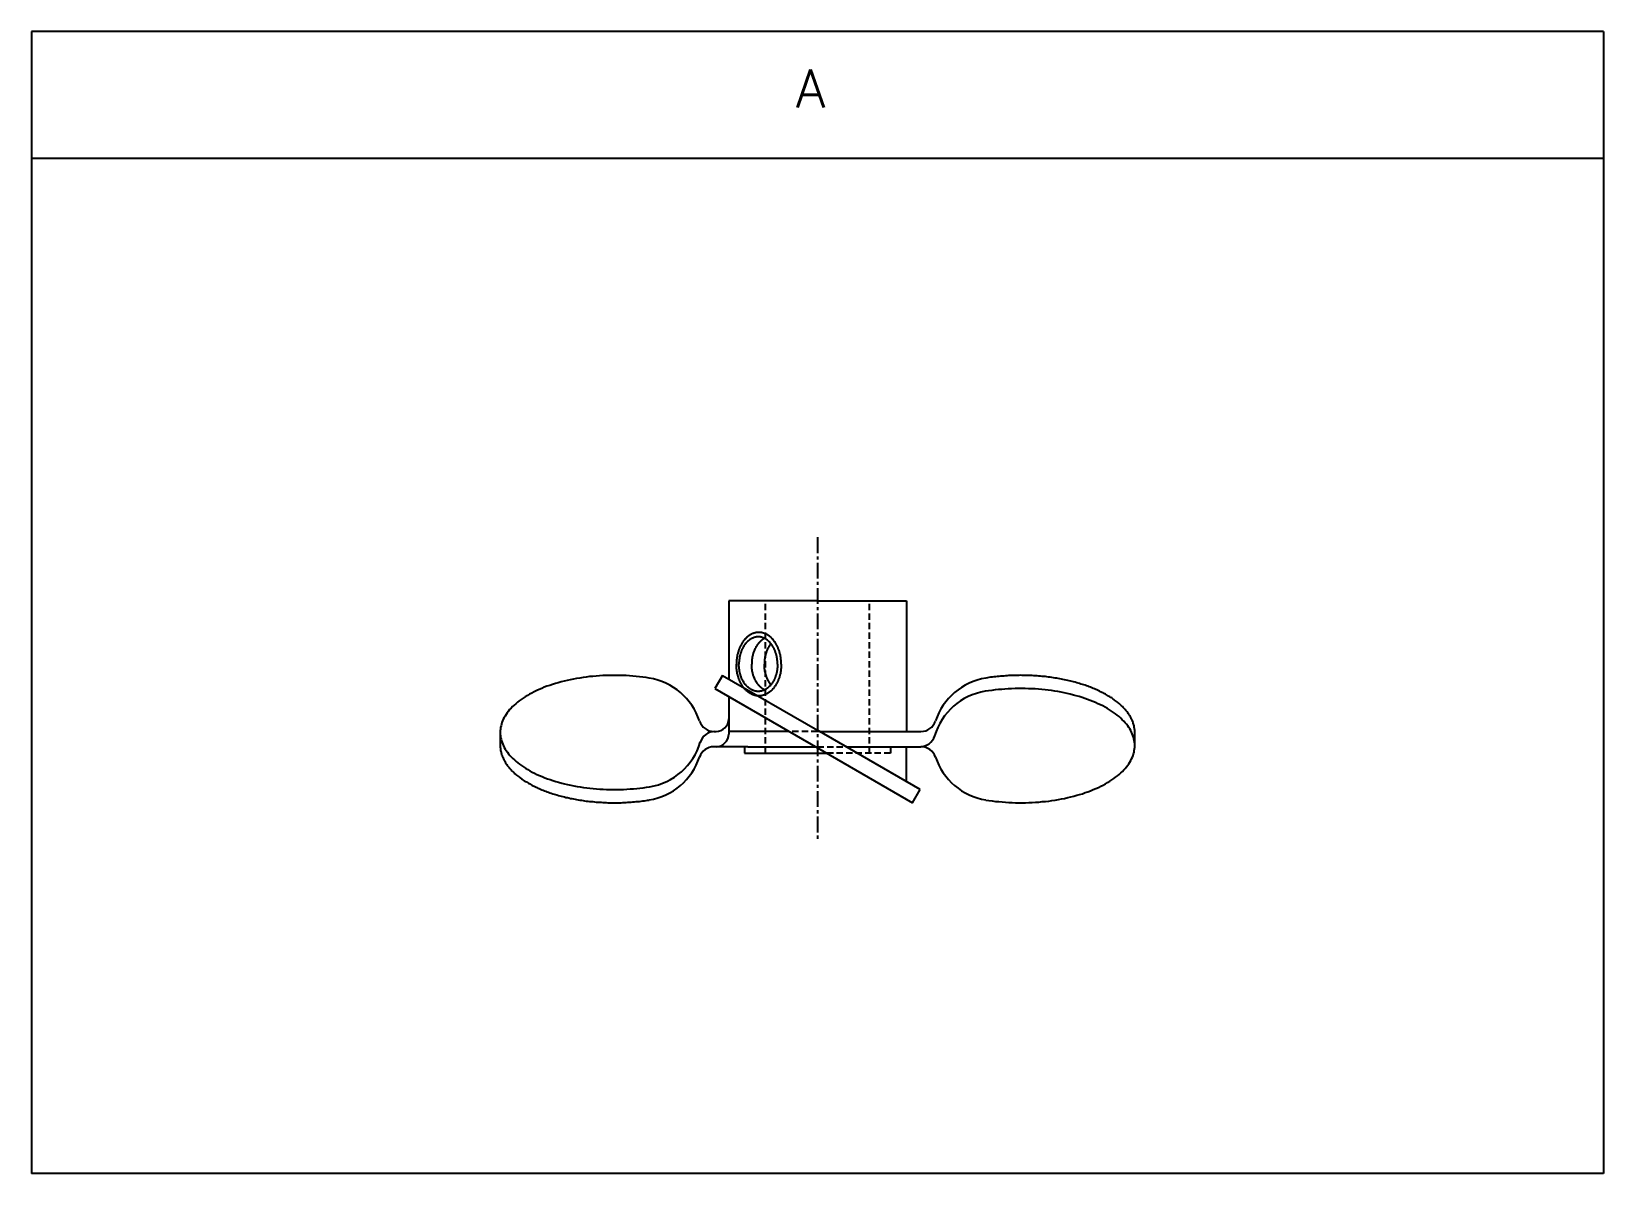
# Model space of a CAD drawing. Extents: x 249 to 1051, y 18 to 996.
# Drawn here: x 926.9 to 1050.8, y 126.1 to 216.1 of the extents above; entities that cross this region are included whole.
import ezdxf

# ---------------------------------------------------------------- set-up
doc = ezdxf.new("R2010")
doc.units = 0
doc.linetypes.add('CENTER', pattern=[2, 1.25, -0.25, 0.25, -0.25])
doc.linetypes.add('DASHED', pattern=[0.75, 0.5, -0.25])
doc.layers.get('0').update_dxf_attribs({"linetype": 'CONTINUOUS'})
doc.layers.add('CENTER', color=1, linetype='CENTER')
doc.styles.get("Standard").update_dxf_attribs({"font": 'txt.shx', "bigfont": 'bigfont.shx'})

# ---------------------------------------------------------------- blocks, each defined once
blk = doc.blocks.new('*U2')
at = {"color": 7, "linetype": 'CONTINUOUS'}
blk.add_text('A', height=3, dxfattribs=at).set_placement((493.82, 299.6))

msp = doc.modelspace()

# ---------------------------------------------------------------- linework, layer by layer
at = {"color": 7, "linetype": 'CONTINUOUS'}
for p, q in [((1050.79, 216.11), (926.91, 216.11)), ((926.91, 216.11), (926.91, 126.11)), ((926.91, 216.11), (926.91, 126.11)), ((1050.79, 216.11), (1050.79, 126.11)), ((1050.79, 216.11), (1050.79, 126.11)), ((1050.79, 206.11), (926.91, 206.11)), ((981.85, 171.25), (981.85, 165.09)), ((988.85, 171.25), (981.85, 171.25)), ((988.85, 171.25), (981.85, 171.25)), ((988.85, 171.25), (995.85, 171.25)), ((995.85, 171.25), (995.85, 160.95)), ((981.35, 165.37), (980.75, 164.34)), ((981.35, 165.37), (988.85, 161.05)), ((980.75, 164.34), (988.85, 159.66)), ((981.85, 163.7), (981.85, 160.75)), ((996.94, 156.37), (988.85, 161.05)), ((963.85, 160.87), (963.85, 159.84)), ((980.69, 160.95), (980.85, 160.95)), ((986.61, 160.95), (981.85, 160.95)), ((989.01, 160.95), (988.85, 160.95)), ((989.01, 160.95), (997, 160.95)), ((1013.85, 159.84), (1013.85, 160.87)), ((981.85, 159.75), (980.69, 159.75)), ((983.35, 159.75), (981.85, 159.75)), ((983.1, 159.75), (983.1, 159.25)), ((983.1, 159.25), (988.85, 159.25)), ((983.35, 159.75), (988.69, 159.75)), ((988.69, 159.75), (988.85, 159.75)), ((988.85, 159.66), (996.34, 155.34)), ((988.85, 159.25), (989.58, 159.25)), ((991.09, 159.75), (994.35, 159.75)), ((994.35, 159.75), (995.85, 159.75)), ((995.85, 156.98), (995.85, 159.75)), ((995.85, 159.75), (997, 159.75)), ((996.34, 155.34), (996.94, 156.37)), ((1050.79, 126.11), (926.91, 126.11)), ((1050.79, 126.11), (926.91, 126.11))]:
    msp.add_line(p, q, dxfattribs=at)
at = {"color": 3, "linetype": 'DASHED'}
for p, q in [((984.75, 159.25), (984.75, 171.25)), ((992.95, 159.25), (992.95, 171.25)), ((988.85, 160.95), (986.61, 160.95)), ((988.85, 159.75), (991.09, 159.75)), ((994.6, 159.25), (989.58, 159.25)), ((994.6, 159.75), (994.6, 159.25))]:
    msp.add_line(p, q, dxfattribs=at)
at = {"color": 7, "linetype": 'CONTINUOUS'}
for points in [[(985.99, 166.25, 0), (985.99, 166.32, 0), (985.99, 166.38, 0), (985.99, 166.44, 0), (985.98, 166.5, 0), (985.98, 166.56, 0), (985.97, 166.62, 0), (985.97, 166.68, 0), (985.96, 166.74, 0), (985.95, 166.8, 0), (985.94, 166.86, 0), (985.93, 166.92, 0), (985.92, 166.98, 0), (985.9, 167.04, 0), (985.89, 167.1, 0), (985.87, 167.16, 0), (985.86, 167.21, 0), (985.84, 167.27, 0), (985.82, 167.32, 0), (985.8, 167.38, 0), (985.78, 167.43, 0), (985.76, 167.49, 0), (985.74, 167.54, 0), (985.72, 167.59, 0), (985.69, 167.64, 0), (985.67, 167.69, 0), (985.64, 167.74, 0), (985.62, 167.79, 0), (985.59, 167.84, 0), (985.56, 167.89, 0), (985.53, 167.93, 0), (985.5, 167.98, 0), (985.47, 168.02, 0), (985.44, 168.07, 0), (985.41, 168.11, 0), (985.38, 168.15, 0), (985.35, 168.19, 0), (985.31, 168.23, 0), (985.28, 168.26, 0), (985.24, 168.3, 0), (985.21, 168.33, 0), (985.17, 168.37, 0), (985.13, 168.4, 0), (985.1, 168.43, 0), (985.06, 168.46, 0), (985.02, 168.49, 0), (984.98, 168.51, 0), (984.94, 168.54, 0), (984.9, 168.56, 0), (984.86, 168.59, 0), (984.82, 168.61, 0), (984.78, 168.63, 0), (984.74, 168.65, 0), (984.7, 168.66, 0), (984.65, 168.68, 0), (984.61, 168.69, 0), (984.57, 168.71, 0), (984.53, 168.72, 0), (984.48, 168.73, 0), (984.44, 168.74, 0), (984.4, 168.74, 0), (984.35, 168.75, 0), (984.31, 168.75, 0), (984.27, 168.75, 0), (984.22, 168.75, 0), (984.18, 168.75, 0), (984.14, 168.75, 0), (984.09, 168.75, 0), (984.05, 168.74, 0), (984.01, 168.74, 0), (983.97, 168.73, 0), (983.92, 168.72, 0), (983.88, 168.71, 0), (983.84, 168.69, 0), (983.79, 168.68, 0), (983.75, 168.66, 0), (983.71, 168.65, 0), (983.67, 168.63, 0), (983.63, 168.61, 0), (983.59, 168.59, 0), (983.55, 168.56, 0), (983.51, 168.54, 0), (983.47, 168.51, 0), (983.43, 168.49, 0), (983.39, 168.46, 0), (983.35, 168.43, 0), (983.32, 168.4, 0), (983.28, 168.37, 0), (983.24, 168.33, 0), (983.21, 168.3, 0), (983.17, 168.26, 0), (983.14, 168.23, 0), (983.1, 168.19, 0), (983.07, 168.15, 0), (983.04, 168.11, 0), (983, 168.07, 0), (982.97, 168.02, 0), (982.94, 167.98, 0), (982.91, 167.93, 0), (982.88, 167.89, 0), (982.86, 167.84, 0), (982.83, 167.79, 0), (982.8, 167.74, 0), (982.78, 167.69, 0), (982.75, 167.64, 0), (982.73, 167.59, 0), (982.71, 167.54, 0), (982.69, 167.49, 0), (982.66, 167.43, 0), (982.64, 167.38, 0), (982.63, 167.32, 0), (982.61, 167.27, 0), (982.59, 167.21, 0), (982.58, 167.16, 0), (982.56, 167.1, 0), (982.54, 167.04, 0), (982.53, 166.98, 0), (982.52, 166.92, 0), (982.51, 166.86, 0), (982.5, 166.8, 0), (982.49, 166.74, 0), (982.48, 166.68, 0), (982.47, 166.62, 0), (982.47, 166.56, 0), (982.47, 166.5, 0), (982.46, 166.44, 0), (982.46, 166.38, 0), (982.46, 166.32, 0), (982.46, 166.25, 0)], [(985.7, 166.25, 0), (985.7, 166.31, 0), (985.7, 166.36, 0), (985.7, 166.41, 0), (985.69, 166.47, 0), (985.69, 166.52, 0), (985.68, 166.57, 0), (985.68, 166.62, 0), (985.67, 166.67, 0), (985.66, 166.73, 0), (985.65, 166.78, 0), (985.64, 166.83, 0), (985.63, 166.88, 0), (985.62, 166.93, 0), (985.61, 166.98, 0), (985.6, 167.03, 0), (985.58, 167.08, 0), (985.57, 167.13, 0), (985.55, 167.17, 0), (985.54, 167.22, 0), (985.52, 167.27, 0), (985.5, 167.31, 0), (985.48, 167.36, 0), (985.46, 167.41, 0), (985.44, 167.45, 0), (985.42, 167.49, 0), (985.4, 167.54, 0), (985.38, 167.58, 0), (985.35, 167.62, 0), (985.33, 167.66, 0), (985.3, 167.7, 0), (985.28, 167.74, 0), (985.25, 167.78, 0), (985.23, 167.81, 0), (985.2, 167.85, 0), (985.17, 167.88, 0), (985.14, 167.92, 0), (985.11, 167.95, 0), (985.09, 167.98, 0), (985.05, 168.01, 0), (985.02, 168.04, 0), (984.99, 168.07, 0), (984.96, 168.1, 0), (984.93, 168.13, 0), (984.9, 168.15, 0), (984.86, 168.18, 0), (984.83, 168.2, 0), (984.79, 168.22, 0), (984.76, 168.24, 0), (984.73, 168.26, 0), (984.69, 168.28, 0), (984.66, 168.3, 0), (984.62, 168.31, 0), (984.58, 168.33, 0), (984.55, 168.34, 0), (984.51, 168.35, 0), (984.48, 168.36, 0), (984.44, 168.37, 0), (984.4, 168.38, 0), (984.37, 168.39, 0), (984.33, 168.4, 0), (984.29, 168.4, 0), (984.25, 168.4, 0), (984.22, 168.4, 0), (984.18, 168.41, 0), (984.14, 168.4, 0), (984.1, 168.4, 0), (984.07, 168.4, 0), (984.03, 168.4, 0), (983.99, 168.39, 0), (983.96, 168.38, 0), (983.92, 168.37, 0), (983.88, 168.36, 0), (983.85, 168.35, 0), (983.81, 168.34, 0), (983.77, 168.33, 0), (983.74, 168.31, 0), (983.7, 168.3, 0), (983.67, 168.28, 0), (983.63, 168.26, 0), (983.6, 168.24, 0), (983.56, 168.22, 0), (983.53, 168.2, 0), (983.5, 168.18, 0), (983.46, 168.15, 0), (983.43, 168.13, 0), (983.4, 168.1, 0), (983.37, 168.07, 0), (983.33, 168.04, 0), (983.3, 168.01, 0), (983.27, 167.98, 0), (983.24, 167.95, 0), (983.21, 167.92, 0), (983.19, 167.88, 0), (983.16, 167.85, 0), (983.13, 167.81, 0), (983.1, 167.78, 0), (983.08, 167.74, 0), (983.05, 167.7, 0), (983.03, 167.66, 0), (983, 167.62, 0), (982.98, 167.58, 0), (982.96, 167.54, 0), (982.94, 167.49, 0), (982.91, 167.45, 0), (982.89, 167.41, 0), (982.87, 167.36, 0), (982.86, 167.31, 0), (982.84, 167.27, 0), (982.82, 167.22, 0), (982.8, 167.17, 0), (982.79, 167.13, 0), (982.77, 167.08, 0), (982.76, 167.03, 0), (982.75, 166.98, 0), (982.74, 166.93, 0), (982.72, 166.88, 0), (982.71, 166.83, 0), (982.7, 166.78, 0), (982.7, 166.73, 0), (982.69, 166.67, 0), (982.68, 166.62, 0), (982.67, 166.57, 0), (982.67, 166.52, 0), (982.67, 166.47, 0), (982.66, 166.41, 0), (982.66, 166.36, 0), (982.66, 166.31, 0), (982.66, 166.25, 0)], [(984.68, 168.28, 0), (984.66, 168.28, 0), (984.65, 168.27, 0), (984.64, 168.26, 0), (984.62, 168.26, 0), (984.61, 168.25, 0), (984.6, 168.24, 0), (984.58, 168.23, 0), (984.57, 168.22, 0), (984.56, 168.22, 0), (984.54, 168.21, 0), (984.53, 168.2, 0), (984.52, 168.19, 0), (984.5, 168.18, 0), (984.49, 168.17, 0), (984.48, 168.16, 0), (984.46, 168.15, 0), (984.45, 168.14, 0), (984.44, 168.13, 0), (984.42, 168.12, 0), (984.41, 168.11, 0), (984.4, 168.1, 0), (984.39, 168.09, 0), (984.38, 168.08, 0), (984.36, 168.07, 0), (984.35, 168.06, 0), (984.34, 168.05, 0), (984.33, 168.03, 0), (984.31, 168.02, 0), (984.3, 168.01, 0), (984.29, 168, 0), (984.28, 167.99, 0), (984.27, 167.97, 0), (984.25, 167.96, 0), (984.24, 167.95, 0), (984.23, 167.94, 0), (984.22, 167.92, 0), (984.21, 167.91, 0), (984.2, 167.9, 0), (984.19, 167.88, 0), (984.17, 167.87, 0), (984.16, 167.86, 0), (984.15, 167.84, 0), (984.14, 167.83, 0), (984.13, 167.81, 0), (984.12, 167.8, 0), (984.11, 167.78, 0), (984.1, 167.77, 0), (984.09, 167.75, 0), (984.08, 167.74, 0), (984.07, 167.72, 0), (984.06, 167.71, 0), (984.05, 167.69, 0), (984.04, 167.68, 0), (984.03, 167.66, 0), (984.02, 167.65, 0), (984.01, 167.63, 0), (984, 167.62, 0), (983.99, 167.6, 0), (983.98, 167.58, 0), (983.98, 167.57, 0), (983.97, 167.55, 0), (983.96, 167.53, 0), (983.95, 167.52, 0), (983.94, 167.5, 0), (983.93, 167.48, 0), (983.92, 167.47, 0), (983.91, 167.45, 0), (983.91, 167.43, 0), (983.9, 167.41, 0), (983.89, 167.4, 0), (983.88, 167.38, 0), (983.88, 167.36, 0), (983.87, 167.34, 0), (983.86, 167.33, 0), (983.85, 167.31, 0), (983.85, 167.29, 0), (983.84, 167.27, 0), (983.83, 167.25, 0), (983.83, 167.24, 0), (983.82, 167.22, 0), (983.81, 167.2, 0), (983.81, 167.18, 0), (983.8, 167.16, 0), (983.79, 167.14, 0), (983.79, 167.12, 0), (983.78, 167.1, 0), (983.78, 167.08, 0), (983.77, 167.06, 0), (983.76, 167.04, 0), (983.76, 167.03, 0), (983.75, 167.01, 0), (983.75, 166.99, 0), (983.75, 166.97, 0), (983.74, 166.95, 0), (983.74, 166.93, 0), (983.73, 166.91, 0), (983.73, 166.89, 0), (983.72, 166.87, 0), (983.72, 166.85, 0), (983.71, 166.83, 0), (983.71, 166.81, 0), (983.71, 166.79, 0), (983.7, 166.77, 0), (983.7, 166.75, 0), (983.7, 166.73, 0), (983.69, 166.71, 0), (983.69, 166.69, 0), (983.69, 166.67, 0), (983.68, 166.65, 0), (983.68, 166.63, 0), (983.68, 166.61, 0), (983.68, 166.59, 0), (983.67, 166.56, 0), (983.67, 166.54, 0), (983.67, 166.52, 0), (983.67, 166.5, 0), (983.67, 166.48, 0), (983.67, 166.46, 0), (983.66, 166.44, 0), (983.66, 166.42, 0), (983.66, 166.4, 0), (983.66, 166.38, 0), (983.66, 166.36, 0), (983.66, 166.34, 0), (983.66, 166.32, 0), (983.66, 166.3, 0), (983.66, 166.28, 0), (983.66, 166.25, 0)], [(985.18, 167.87, 0), (985.17, 167.87, 0), (985.16, 167.85, 0), (985.16, 167.85, 0), (985.15, 167.84, 0), (985.14, 167.83, 0), (985.13, 167.82, 0), (985.13, 167.81, 0), (985.12, 167.8, 0), (985.11, 167.79, 0), (985.11, 167.78, 0), (985.1, 167.77, 0), (985.09, 167.76, 0), (985.08, 167.75, 0), (985.08, 167.74, 0), (985.07, 167.72, 0), (985.06, 167.72, 0), (985.06, 167.7, 0), (985.05, 167.69, 0), (985.04, 167.68, 0), (985.04, 167.67, 0), (985.03, 167.66, 0), (985.02, 167.65, 0), (985.02, 167.64, 0), (985.01, 167.63, 0), (985, 167.62, 0), (985, 167.61, 0), (984.99, 167.59, 0), (984.98, 167.58, 0), (984.98, 167.57, 0), (984.97, 167.56, 0), (984.97, 167.55, 0), (984.96, 167.54, 0), (984.95, 167.53, 0), (984.95, 167.51, 0), (984.94, 167.5, 0), (984.94, 167.49, 0), (984.93, 167.48, 0), (984.92, 167.47, 0), (984.92, 167.46, 0), (984.91, 167.44, 0), (984.91, 167.43, 0), (984.9, 167.42, 0), (984.9, 167.41, 0), (984.89, 167.4, 0), (984.88, 167.38, 0), (984.88, 167.37, 0), (984.88, 167.36, 0), (984.87, 167.35, 0), (984.86, 167.34, 0), (984.86, 167.32, 0), (984.85, 167.31, 0), (984.85, 167.3, 0), (984.84, 167.28, 0), (984.84, 167.27, 0), (984.83, 167.26, 0), (984.83, 167.25, 0), (984.83, 167.24, 0), (984.82, 167.22, 0), (984.82, 167.21, 0), (984.81, 167.2, 0), (984.81, 167.18, 0), (984.8, 167.17, 0), (984.8, 167.16, 0), (984.79, 167.14, 0), (984.79, 167.13, 0), (984.79, 167.12, 0), (984.78, 167.1, 0), (984.78, 167.09, 0), (984.77, 167.08, 0), (984.77, 167.06, 0), (984.77, 167.05, 0), (984.76, 167.04, 0), (984.76, 167.03, 0), (984.76, 167.01, 0), (984.75, 167, 0), (984.75, 166.99, 0), (984.75, 166.97, 0), (984.74, 166.96, 0), (984.74, 166.94, 0), (984.74, 166.93, 0), (984.73, 166.92, 0), (984.73, 166.9, 0), (984.73, 166.89, 0), (984.72, 166.88, 0), (984.72, 166.86, 0), (984.72, 166.85, 0), (984.72, 166.84, 0), (984.71, 166.82, 0), (984.71, 166.81, 0), (984.71, 166.79, 0), (984.71, 166.78, 0), (984.7, 166.77, 0), (984.7, 166.75, 0), (984.7, 166.74, 0), (984.7, 166.72, 0), (984.69, 166.71, 0), (984.69, 166.7, 0), (984.69, 166.68, 0), (984.69, 166.67, 0), (984.68, 166.65, 0), (984.68, 166.64, 0), (984.68, 166.63, 0), (984.68, 166.61, 0), (984.68, 166.6, 0), (984.68, 166.58, 0), (984.67, 166.57, 0), (984.67, 166.56, 0), (984.67, 166.54, 0), (984.67, 166.53, 0), (984.67, 166.51, 0), (984.67, 166.5, 0), (984.67, 166.48, 0), (984.67, 166.47, 0), (984.66, 166.46, 0), (984.66, 166.44, 0), (984.66, 166.43, 0), (984.66, 166.41, 0), (984.66, 166.4, 0), (984.66, 166.38, 0), (984.66, 166.37, 0), (984.66, 166.35, 0), (984.66, 166.34, 0), (984.66, 166.33, 0), (984.66, 166.31, 0), (984.66, 166.3, 0), (984.66, 166.28, 0), (984.66, 166.27, 0), (984.66, 166.25, 0)], [(985.99, 166.25, 0), (985.99, 166.19, 0), (985.99, 166.13, 0), (985.99, 166.07, 0), (985.98, 166.01, 0), (985.98, 165.95, 0), (985.97, 165.89, 0), (985.97, 165.83, 0), (985.96, 165.77, 0), (985.95, 165.71, 0), (985.94, 165.65, 0), (985.93, 165.59, 0), (985.92, 165.53, 0), (985.9, 165.47, 0), (985.89, 165.41, 0), (985.87, 165.35, 0), (985.86, 165.3, 0), (985.84, 165.24, 0), (985.82, 165.19, 0), (985.8, 165.13, 0), (985.78, 165.08, 0), (985.76, 165.02, 0), (985.74, 164.97, 0), (985.72, 164.92, 0), (985.69, 164.87, 0), (985.67, 164.81, 0), (985.64, 164.77, 0), (985.62, 164.72, 0), (985.59, 164.67, 0), (985.56, 164.62, 0), (985.53, 164.58, 0), (985.5, 164.53, 0), (985.47, 164.49, 0), (985.44, 164.44, 0), (985.41, 164.4, 0), (985.38, 164.36, 0), (985.35, 164.32, 0), (985.31, 164.28, 0), (985.28, 164.25, 0), (985.24, 164.21, 0), (985.21, 164.18, 0), (985.17, 164.14, 0), (985.13, 164.11, 0), (985.1, 164.08, 0), (985.06, 164.05, 0), (985.02, 164.02, 0), (984.98, 164, 0), (984.94, 163.97, 0), (984.9, 163.94, 0), (984.86, 163.92, 0), (984.82, 163.9, 0), (984.78, 163.88, 0), (984.74, 163.86, 0), (984.7, 163.85, 0), (984.65, 163.83, 0), (984.61, 163.82, 0), (984.57, 163.8, 0), (984.53, 163.79, 0), (984.48, 163.78, 0), (984.44, 163.77, 0), (984.4, 163.77, 0), (984.35, 163.76, 0), (984.31, 163.76, 0), (984.27, 163.76, 0), (984.22, 163.75, 0), (984.18, 163.76, 0), (984.14, 163.76, 0), (984.09, 163.76, 0), (984.05, 163.77, 0), (984.01, 163.77, 0), (983.97, 163.78, 0), (983.92, 163.79, 0), (983.88, 163.8, 0), (983.84, 163.82, 0), (983.79, 163.83, 0), (983.75, 163.85, 0), (983.71, 163.86, 0), (983.67, 163.88, 0), (983.63, 163.9, 0), (983.59, 163.92, 0), (983.55, 163.94, 0), (983.51, 163.97, 0), (983.47, 164, 0), (983.43, 164.02, 0), (983.39, 164.05, 0), (983.35, 164.08, 0), (983.32, 164.11, 0), (983.28, 164.14, 0), (983.24, 164.18, 0), (983.21, 164.21, 0), (983.17, 164.25, 0), (983.14, 164.28, 0), (983.1, 164.32, 0), (983.07, 164.36, 0), (983.04, 164.4, 0), (983, 164.44, 0), (982.97, 164.49, 0), (982.94, 164.53, 0), (982.91, 164.58, 0), (982.88, 164.62, 0), (982.86, 164.67, 0), (982.83, 164.72, 0), (982.8, 164.77, 0), (982.78, 164.81, 0), (982.75, 164.87, 0), (982.73, 164.92, 0), (982.71, 164.97, 0), (982.69, 165.02, 0), (982.66, 165.08, 0), (982.64, 165.13, 0), (982.63, 165.19, 0), (982.61, 165.24, 0), (982.59, 165.3, 0), (982.58, 165.35, 0), (982.56, 165.41, 0), (982.54, 165.47, 0), (982.53, 165.53, 0), (982.52, 165.59, 0), (982.51, 165.65, 0), (982.5, 165.71, 0), (982.49, 165.77, 0), (982.48, 165.83, 0), (982.47, 165.89, 0), (982.47, 165.95, 0), (982.47, 166.01, 0), (982.46, 166.07, 0), (982.46, 166.13, 0), (982.46, 166.19, 0), (982.46, 166.25, 0)], [(985.7, 166.25, 0), (985.7, 166.2, 0), (985.7, 166.15, 0), (985.7, 166.1, 0), (985.69, 166.04, 0), (985.69, 165.99, 0), (985.68, 165.94, 0), (985.68, 165.89, 0), (985.67, 165.84, 0), (985.66, 165.78, 0), (985.65, 165.73, 0), (985.64, 165.68, 0), (985.63, 165.63, 0), (985.62, 165.58, 0), (985.61, 165.53, 0), (985.6, 165.48, 0), (985.58, 165.43, 0), (985.57, 165.38, 0), (985.55, 165.34, 0), (985.54, 165.29, 0), (985.52, 165.24, 0), (985.5, 165.19, 0), (985.48, 165.15, 0), (985.46, 165.1, 0), (985.44, 165.06, 0), (985.42, 165.02, 0), (985.4, 164.97, 0), (985.38, 164.93, 0), (985.35, 164.89, 0), (985.33, 164.85, 0), (985.3, 164.81, 0), (985.28, 164.77, 0), (985.25, 164.74, 0), (985.23, 164.7, 0), (985.2, 164.66, 0), (985.17, 164.63, 0), (985.14, 164.59, 0), (985.11, 164.56, 0), (985.09, 164.53, 0), (985.05, 164.5, 0), (985.02, 164.47, 0), (984.99, 164.44, 0), (984.96, 164.41, 0), (984.93, 164.38, 0), (984.9, 164.36, 0), (984.86, 164.34, 0), (984.83, 164.31, 0), (984.79, 164.29, 0), (984.76, 164.27, 0), (984.73, 164.25, 0), (984.69, 164.23, 0), (984.66, 164.21, 0), (984.62, 164.2, 0), (984.58, 164.18, 0), (984.55, 164.17, 0), (984.51, 164.16, 0), (984.48, 164.15, 0), (984.44, 164.14, 0), (984.4, 164.13, 0), (984.37, 164.12, 0), (984.33, 164.12, 0), (984.29, 164.11, 0), (984.25, 164.11, 0), (984.22, 164.11, 0), (984.18, 164.1, 0), (984.14, 164.11, 0), (984.1, 164.11, 0), (984.07, 164.11, 0), (984.03, 164.12, 0), (983.99, 164.12, 0), (983.96, 164.13, 0), (983.92, 164.14, 0), (983.88, 164.15, 0), (983.85, 164.16, 0), (983.81, 164.17, 0), (983.77, 164.18, 0), (983.74, 164.2, 0), (983.7, 164.21, 0), (983.67, 164.23, 0), (983.63, 164.25, 0), (983.6, 164.27, 0), (983.56, 164.29, 0), (983.53, 164.31, 0), (983.5, 164.34, 0), (983.46, 164.36, 0), (983.43, 164.38, 0), (983.4, 164.41, 0), (983.37, 164.44, 0), (983.33, 164.47, 0), (983.3, 164.5, 0), (983.27, 164.53, 0), (983.24, 164.56, 0), (983.21, 164.59, 0), (983.19, 164.63, 0), (983.16, 164.66, 0), (983.13, 164.7, 0), (983.1, 164.74, 0), (983.08, 164.77, 0), (983.05, 164.81, 0), (983.03, 164.85, 0), (983, 164.89, 0), (982.98, 164.93, 0), (982.96, 164.97, 0), (982.94, 165.02, 0), (982.91, 165.06, 0), (982.89, 165.1, 0), (982.87, 165.15, 0), (982.86, 165.19, 0), (982.84, 165.24, 0), (982.82, 165.29, 0), (982.8, 165.34, 0), (982.79, 165.38, 0), (982.77, 165.43, 0), (982.76, 165.48, 0), (982.75, 165.53, 0), (982.74, 165.58, 0), (982.72, 165.63, 0), (982.71, 165.68, 0), (982.7, 165.73, 0), (982.7, 165.78, 0), (982.69, 165.84, 0), (982.68, 165.89, 0), (982.67, 165.94, 0), (982.67, 165.99, 0), (982.67, 166.04, 0), (982.66, 166.1, 0), (982.66, 166.15, 0), (982.66, 166.2, 0), (982.66, 166.25, 0)], [(984.68, 164.22, 0), (984.66, 164.23, 0), (984.65, 164.24, 0), (984.64, 164.25, 0), (984.62, 164.25, 0), (984.61, 164.26, 0), (984.6, 164.27, 0), (984.58, 164.28, 0), (984.57, 164.28, 0), (984.56, 164.29, 0), (984.54, 164.3, 0), (984.53, 164.31, 0), (984.52, 164.32, 0), (984.5, 164.33, 0), (984.49, 164.34, 0), (984.48, 164.35, 0), (984.46, 164.36, 0), (984.45, 164.37, 0), (984.44, 164.38, 0), (984.42, 164.39, 0), (984.41, 164.4, 0), (984.4, 164.41, 0), (984.39, 164.42, 0), (984.38, 164.43, 0), (984.36, 164.44, 0), (984.35, 164.45, 0), (984.34, 164.46, 0), (984.33, 164.47, 0), (984.31, 164.49, 0), (984.3, 164.5, 0), (984.29, 164.51, 0), (984.28, 164.52, 0), (984.27, 164.54, 0), (984.25, 164.55, 0), (984.24, 164.56, 0), (984.23, 164.57, 0), (984.22, 164.59, 0), (984.21, 164.6, 0), (984.2, 164.61, 0), (984.19, 164.63, 0), (984.17, 164.64, 0), (984.16, 164.65, 0), (984.15, 164.67, 0), (984.14, 164.68, 0), (984.13, 164.7, 0), (984.12, 164.71, 0), (984.11, 164.72, 0), (984.1, 164.74, 0), (984.09, 164.75, 0), (984.08, 164.77, 0), (984.07, 164.78, 0), (984.06, 164.8, 0), (984.05, 164.81, 0), (984.04, 164.83, 0), (984.03, 164.85, 0), (984.02, 164.86, 0), (984.01, 164.88, 0), (984, 164.89, 0), (983.99, 164.91, 0), (983.98, 164.93, 0), (983.98, 164.94, 0), (983.97, 164.96, 0), (983.96, 164.98, 0), (983.95, 164.99, 0), (983.94, 165.01, 0), (983.93, 165.03, 0), (983.92, 165.04, 0), (983.91, 165.06, 0), (983.91, 165.08, 0), (983.9, 165.1, 0), (983.89, 165.11, 0), (983.88, 165.13, 0), (983.88, 165.15, 0), (983.87, 165.17, 0), (983.86, 165.18, 0), (983.85, 165.2, 0), (983.85, 165.22, 0), (983.84, 165.24, 0), (983.83, 165.26, 0), (983.83, 165.28, 0), (983.82, 165.29, 0), (983.81, 165.31, 0), (983.81, 165.33, 0), (983.8, 165.35, 0), (983.79, 165.37, 0), (983.79, 165.39, 0), (983.78, 165.41, 0), (983.78, 165.43, 0), (983.77, 165.44, 0), (983.76, 165.47, 0), (983.76, 165.48, 0), (983.75, 165.5, 0), (983.75, 165.52, 0), (983.75, 165.54, 0), (983.74, 165.56, 0), (983.74, 165.58, 0), (983.73, 165.6, 0), (983.73, 165.62, 0), (983.72, 165.64, 0), (983.72, 165.66, 0), (983.71, 165.68, 0), (983.71, 165.7, 0), (983.71, 165.72, 0), (983.7, 165.74, 0), (983.7, 165.76, 0), (983.7, 165.78, 0), (983.69, 165.8, 0), (983.69, 165.82, 0), (983.69, 165.84, 0), (983.68, 165.86, 0), (983.68, 165.88, 0), (983.68, 165.9, 0), (983.68, 165.92, 0), (983.67, 165.94, 0), (983.67, 165.97, 0), (983.67, 165.99, 0), (983.67, 166.01, 0), (983.67, 166.03, 0), (983.67, 166.05, 0), (983.66, 166.07, 0), (983.66, 166.09, 0), (983.66, 166.11, 0), (983.66, 166.13, 0), (983.66, 166.15, 0), (983.66, 166.17, 0), (983.66, 166.19, 0), (983.66, 166.21, 0), (983.66, 166.23, 0), (983.66, 166.25, 0)], [(985.18, 164.64, 0), (985.17, 164.65, 0), (985.16, 164.66, 0), (985.16, 164.66, 0), (985.15, 164.67, 0), (985.14, 164.68, 0), (985.13, 164.69, 0), (985.13, 164.7, 0), (985.12, 164.71, 0), (985.11, 164.72, 0), (985.11, 164.73, 0), (985.1, 164.74, 0), (985.09, 164.75, 0), (985.08, 164.76, 0), (985.08, 164.77, 0), (985.07, 164.78, 0), (985.06, 164.79, 0), (985.06, 164.81, 0), (985.05, 164.82, 0), (985.04, 164.83, 0), (985.04, 164.84, 0), (985.03, 164.85, 0), (985.02, 164.86, 0), (985.02, 164.87, 0), (985.01, 164.88, 0), (985, 164.89, 0), (985, 164.9, 0), (984.99, 164.91, 0), (984.98, 164.93, 0), (984.98, 164.94, 0), (984.97, 164.95, 0), (984.97, 164.96, 0), (984.96, 164.97, 0), (984.95, 164.98, 0), (984.95, 165, 0), (984.94, 165.01, 0), (984.94, 165.02, 0), (984.93, 165.03, 0), (984.92, 165.04, 0), (984.92, 165.05, 0), (984.91, 165.06, 0), (984.91, 165.08, 0), (984.9, 165.09, 0), (984.9, 165.1, 0), (984.89, 165.11, 0), (984.88, 165.13, 0), (984.88, 165.14, 0), (984.88, 165.15, 0), (984.87, 165.16, 0), (984.86, 165.18, 0), (984.86, 165.19, 0), (984.85, 165.2, 0), (984.85, 165.21, 0), (984.84, 165.22, 0), (984.84, 165.24, 0), (984.83, 165.25, 0), (984.83, 165.26, 0), (984.83, 165.28, 0), (984.82, 165.29, 0), (984.82, 165.3, 0), (984.81, 165.31, 0), (984.81, 165.33, 0), (984.8, 165.34, 0), (984.8, 165.35, 0), (984.79, 165.37, 0), (984.79, 165.38, 0), (984.79, 165.39, 0), (984.78, 165.41, 0), (984.78, 165.42, 0), (984.77, 165.43, 0), (984.77, 165.44, 0), (984.77, 165.46, 0), (984.76, 165.47, 0), (984.76, 165.49, 0), (984.76, 165.5, 0), (984.75, 165.51, 0), (984.75, 165.53, 0), (984.75, 165.54, 0), (984.74, 165.55, 0), (984.74, 165.56, 0), (984.74, 165.58, 0), (984.73, 165.59, 0), (984.73, 165.61, 0), (984.73, 165.62, 0), (984.72, 165.63, 0), (984.72, 165.65, 0), (984.72, 165.66, 0), (984.72, 165.68, 0), (984.71, 165.69, 0), (984.71, 165.7, 0), (984.71, 165.72, 0), (984.71, 165.73, 0), (984.7, 165.74, 0), (984.7, 165.76, 0), (984.7, 165.77, 0), (984.7, 165.79, 0), (984.69, 165.8, 0), (984.69, 165.81, 0), (984.69, 165.83, 0), (984.69, 165.84, 0), (984.68, 165.86, 0), (984.68, 165.87, 0), (984.68, 165.88, 0), (984.68, 165.9, 0), (984.68, 165.91, 0), (984.68, 165.93, 0), (984.67, 165.94, 0), (984.67, 165.96, 0), (984.67, 165.97, 0), (984.67, 165.98, 0), (984.67, 166, 0), (984.67, 166.01, 0), (984.67, 166.03, 0), (984.67, 166.04, 0), (984.66, 166.06, 0), (984.66, 166.07, 0), (984.66, 166.08, 0), (984.66, 166.1, 0), (984.66, 166.11, 0), (984.66, 166.13, 0), (984.66, 166.14, 0), (984.66, 166.16, 0), (984.66, 166.17, 0), (984.66, 166.18, 0), (984.66, 166.2, 0), (984.66, 166.21, 0), (984.66, 166.23, 0), (984.66, 166.24, 0), (984.66, 166.25, 0)], [(975.59, 165.16, 0), (975.34, 165.2, 0), (975.08, 165.23, 0), (974.82, 165.26, 0), (974.56, 165.29, 0), (974.3, 165.31, 0), (974.04, 165.34, 0), (973.78, 165.35, 0), (973.51, 165.36, 0), (973.25, 165.37, 0), (972.99, 165.37, 0), (972.72, 165.37, 0), (972.46, 165.37, 0), (972.19, 165.36, 0), (971.93, 165.35, 0), (971.67, 165.34, 0), (971.4, 165.32, 0), (971.14, 165.29, 0), (970.88, 165.27, 0), (970.63, 165.24, 0), (970.37, 165.2, 0), (970.12, 165.16, 0), (969.87, 165.12, 0), (969.62, 165.07, 0), (969.37, 165.03, 0), (969.13, 164.97, 0), (968.89, 164.92, 0), (968.65, 164.86, 0), (968.42, 164.79, 0), (968.19, 164.73, 0), (967.97, 164.66, 0), (967.75, 164.58, 0), (967.53, 164.51, 0), (967.32, 164.43, 0), (967.12, 164.34, 0), (966.91, 164.26, 0), (966.72, 164.17, 0), (966.53, 164.08, 0), (966.34, 163.98, 0), (966.16, 163.89, 0), (965.99, 163.79, 0), (965.82, 163.69, 0), (965.66, 163.58, 0), (965.5, 163.47, 0), (965.35, 163.36, 0), (965.21, 163.25, 0), (965.07, 163.14, 0), (964.94, 163.02, 0), (964.82, 162.91, 0), (964.7, 162.79, 0), (964.59, 162.67, 0), (964.49, 162.54, 0), (964.4, 162.42, 0), (964.31, 162.3, 0), (964.23, 162.17, 0), (964.16, 162.04, 0), (964.09, 161.91, 0), (964.03, 161.79, 0), (963.98, 161.66, 0), (963.94, 161.53, 0), (963.91, 161.39, 0), (963.88, 161.26, 0), (963.86, 161.13, 0), (963.85, 161, 0), (963.85, 160.87, 0), (963.85, 160.73, 0), (963.86, 160.6, 0), (963.88, 160.47, 0), (963.91, 160.34, 0), (963.95, 160.21, 0), (963.99, 160.08, 0), (964.04, 159.95, 0), (964.1, 159.82, 0), (964.16, 159.69, 0), (964.24, 159.56, 0), (964.32, 159.44, 0), (964.41, 159.31, 0), (964.5, 159.19, 0), (964.61, 159.07, 0), (964.72, 158.94, 0), (964.83, 158.83, 0), (964.96, 158.71, 0), (965.09, 158.59, 0), (965.23, 158.48, 0), (965.37, 158.37, 0), (965.52, 158.26, 0), (965.68, 158.16, 0), (965.84, 158.05, 0), (966.01, 157.95, 0), (966.18, 157.85, 0), (966.37, 157.75, 0), (966.55, 157.66, 0), (966.74, 157.57, 0), (966.94, 157.48, 0), (967.14, 157.39, 0), (967.35, 157.31, 0), (967.56, 157.23, 0), (967.78, 157.16, 0), (968, 157.08, 0), (968.22, 157.01, 0), (968.45, 156.95, 0), (968.69, 156.88, 0), (968.92, 156.82, 0), (969.16, 156.77, 0), (969.4, 156.72, 0), (969.65, 156.67, 0), (969.9, 156.62, 0), (970.15, 156.58, 0), (970.4, 156.54, 0), (970.66, 156.51, 0), (970.92, 156.48, 0), (971.18, 156.45, 0), (971.44, 156.43, 0), (971.7, 156.41, 0), (971.96, 156.4, 0), (972.23, 156.38, 0), (972.49, 156.38, 0), (972.76, 156.38, 0), (973.02, 156.38, 0), (973.29, 156.38, 0), (973.55, 156.39, 0), (973.81, 156.4, 0), (974.08, 156.42, 0), (974.34, 156.44, 0), (974.6, 156.46, 0), (974.86, 156.49, 0), (975.11, 156.52, 0), (975.37, 156.56, 0), (975.62, 156.59, 0)], [(1013.85, 160.88, 0), (1013.85, 160.94, 0), (1013.84, 161.01, 0), (1013.84, 161.07, 0), (1013.83, 161.14, 0), (1013.82, 161.21, 0), (1013.81, 161.27, 0), (1013.8, 161.34, 0), (1013.79, 161.4, 0), (1013.77, 161.47, 0), (1013.75, 161.53, 0), (1013.73, 161.6, 0), (1013.71, 161.66, 0), (1013.68, 161.73, 0), (1013.66, 161.79, 0), (1013.63, 161.86, 0), (1013.6, 161.92, 0), (1013.57, 161.99, 0), (1013.53, 162.05, 0), (1013.5, 162.11, 0), (1013.46, 162.18, 0), (1013.42, 162.24, 0), (1013.38, 162.3, 0), (1013.34, 162.37, 0), (1013.29, 162.43, 0), (1013.25, 162.49, 0), (1013.2, 162.55, 0), (1013.15, 162.61, 0), (1013.1, 162.67, 0), (1013.04, 162.73, 0), (1012.99, 162.79, 0), (1012.93, 162.85, 0), (1012.87, 162.91, 0), (1012.81, 162.97, 0), (1012.75, 163.03, 0), (1012.68, 163.09, 0), (1012.62, 163.15, 0), (1012.55, 163.2, 0), (1012.48, 163.26, 0), (1012.41, 163.31, 0), (1012.34, 163.37, 0), (1012.26, 163.42, 0), (1012.19, 163.48, 0), (1012.11, 163.53, 0), (1012.03, 163.59, 0), (1011.95, 163.64, 0), (1011.87, 163.69, 0), (1011.79, 163.74, 0), (1011.7, 163.79, 0), (1011.61, 163.84, 0), (1011.53, 163.89, 0), (1011.44, 163.94, 0), (1011.35, 163.99, 0), (1011.25, 164.03, 0), (1011.16, 164.08, 0), (1011.07, 164.13, 0), (1010.97, 164.17, 0), (1010.87, 164.22, 0), (1010.77, 164.26, 0), (1010.67, 164.3, 0), (1010.57, 164.35, 0), (1010.47, 164.39, 0), (1010.37, 164.43, 0), (1010.26, 164.47, 0), (1010.15, 164.51, 0), (1010.05, 164.55, 0), (1009.94, 164.59, 0), (1009.83, 164.62, 0), (1009.72, 164.66, 0), (1009.61, 164.69, 0), (1009.49, 164.73, 0), (1009.38, 164.76, 0), (1009.27, 164.79, 0), (1009.15, 164.83, 0), (1009.03, 164.86, 0), (1008.92, 164.89, 0), (1008.8, 164.92, 0), (1008.68, 164.95, 0), (1008.56, 164.97, 0), (1008.44, 165, 0), (1008.32, 165.03, 0), (1008.19, 165.05, 0), (1008.07, 165.08, 0), (1007.95, 165.1, 0), (1007.82, 165.12, 0), (1007.7, 165.14, 0), (1007.57, 165.16, 0), (1007.44, 165.18, 0), (1007.32, 165.2, 0), (1007.19, 165.22, 0), (1007.06, 165.24, 0), (1006.93, 165.25, 0), (1006.81, 165.27, 0), (1006.68, 165.28, 0), (1006.55, 165.29, 0), (1006.42, 165.31, 0), (1006.29, 165.32, 0), (1006.16, 165.33, 0), (1006.02, 165.34, 0), (1005.89, 165.34, 0), (1005.76, 165.35, 0), (1005.63, 165.36, 0), (1005.5, 165.36, 0), (1005.37, 165.37, 0), (1005.23, 165.37, 0), (1005.1, 165.37, 0), (1004.97, 165.37, 0), (1004.84, 165.38, 0), (1004.71, 165.37, 0), (1004.57, 165.37, 0), (1004.44, 165.37, 0), (1004.31, 165.37, 0), (1004.18, 165.36, 0), (1004.05, 165.36, 0), (1003.91, 165.35, 0), (1003.78, 165.34, 0), (1003.65, 165.34, 0), (1003.52, 165.32, 0), (1003.39, 165.31, 0), (1003.26, 165.3, 0), (1003.13, 165.29, 0), (1003, 165.28, 0), (1002.87, 165.26, 0), (1002.74, 165.25, 0), (1002.61, 165.23, 0), (1002.49, 165.22, 0), (1002.36, 165.2, 0), (1002.23, 165.18, 0), (1002.11, 165.16, 0)], [(1002.11, 155.55, 0), (1002.36, 155.51, 0), (1002.61, 155.48, 0), (1002.87, 155.44, 0), (1003.13, 155.42, 0), (1003.39, 155.4, 0), (1003.65, 155.38, 0), (1003.92, 155.36, 0), (1004.18, 155.35, 0), (1004.44, 155.34, 0), (1004.71, 155.34, 0), (1004.97, 155.34, 0), (1005.24, 155.34, 0), (1005.5, 155.35, 0), (1005.77, 155.36, 0), (1006.03, 155.37, 0), (1006.29, 155.39, 0), (1006.55, 155.42, 0), (1006.81, 155.44, 0), (1007.07, 155.47, 0), (1007.32, 155.51, 0), (1007.58, 155.55, 0), (1007.83, 155.59, 0), (1008.08, 155.63, 0), (1008.32, 155.68, 0), (1008.56, 155.74, 0), (1008.8, 155.79, 0), (1009.04, 155.85, 0), (1009.27, 155.92, 0), (1009.5, 155.98, 0), (1009.73, 156.05, 0), (1009.95, 156.13, 0), (1010.16, 156.2, 0), (1010.37, 156.28, 0), (1010.58, 156.37, 0), (1010.78, 156.45, 0), (1010.98, 156.54, 0), (1011.17, 156.63, 0), (1011.35, 156.73, 0), (1011.53, 156.82, 0), (1011.71, 156.92, 0), (1011.88, 157.03, 0), (1012.04, 157.13, 0), (1012.19, 157.24, 0), (1012.34, 157.35, 0), (1012.49, 157.46, 0), (1012.62, 157.57, 0), (1012.75, 157.69, 0), (1012.88, 157.8, 0), (1012.99, 157.92, 0), (1013.1, 158.04, 0), (1013.2, 158.16, 0), (1013.3, 158.29, 0), (1013.39, 158.41, 0), (1013.47, 158.54, 0), (1013.54, 158.67, 0), (1013.6, 158.79, 0), (1013.66, 158.92, 0), (1013.71, 159.05, 0), (1013.75, 159.19, 0), (1013.79, 159.32, 0), (1013.81, 159.45, 0), (1013.83, 159.58, 0), (1013.84, 159.71, 0), (1013.85, 159.84, 0), (1013.84, 159.98, 0), (1013.83, 160.11, 0), (1013.81, 160.24, 0), (1013.78, 160.37, 0), (1013.75, 160.5, 0), (1013.7, 160.63, 0), (1013.65, 160.76, 0), (1013.6, 160.89, 0), (1013.53, 161.02, 0), (1013.46, 161.15, 0), (1013.37, 161.27, 0), (1013.29, 161.4, 0), (1013.19, 161.52, 0), (1013.09, 161.64, 0), (1012.98, 161.76, 0), (1012.86, 161.88, 0), (1012.74, 162, 0), (1012.61, 162.12, 0), (1012.47, 162.23, 0), (1012.32, 162.34, 0), (1012.17, 162.45, 0), (1012.02, 162.56, 0), (1011.85, 162.66, 0), (1011.69, 162.76, 0), (1011.51, 162.86, 0), (1011.33, 162.96, 0), (1011.14, 163.05, 0), (1010.95, 163.14, 0), (1010.75, 163.23, 0), (1010.55, 163.32, 0), (1010.34, 163.4, 0), (1010.13, 163.48, 0), (1009.92, 163.55, 0), (1009.7, 163.63, 0), (1009.47, 163.7, 0), (1009.24, 163.76, 0), (1009.01, 163.82, 0), (1008.77, 163.88, 0), (1008.53, 163.94, 0), (1008.29, 163.99, 0), (1008.04, 164.04, 0), (1007.79, 164.09, 0), (1007.54, 164.13, 0), (1007.29, 164.17, 0), (1007.03, 164.2, 0), (1006.78, 164.23, 0), (1006.52, 164.26, 0), (1006.26, 164.28, 0), (1005.99, 164.3, 0), (1005.73, 164.31, 0), (1005.47, 164.32, 0), (1005.2, 164.33, 0), (1004.94, 164.34, 0), (1004.67, 164.34, 0), (1004.41, 164.33, 0), (1004.14, 164.32, 0), (1003.88, 164.31, 0), (1003.62, 164.29, 0), (1003.36, 164.27, 0), (1003.1, 164.25, 0), (1002.84, 164.22, 0), (1002.58, 164.19, 0), (1002.33, 164.16, 0), (1002.07, 164.12, 0)], [(963.85, 159.84, 0), (963.85, 159.77, 0), (963.85, 159.7, 0), (963.86, 159.64, 0), (963.86, 159.57, 0), (963.87, 159.5, 0), (963.88, 159.44, 0), (963.89, 159.37, 0), (963.91, 159.31, 0), (963.93, 159.24, 0), (963.94, 159.18, 0), (963.96, 159.11, 0), (963.99, 159.05, 0), (964.01, 158.98, 0), (964.04, 158.92, 0), (964.07, 158.85, 0), (964.1, 158.79, 0), (964.13, 158.72, 0), (964.16, 158.66, 0), (964.2, 158.6, 0), (964.23, 158.53, 0), (964.27, 158.47, 0), (964.31, 158.41, 0), (964.36, 158.34, 0), (964.4, 158.28, 0), (964.45, 158.22, 0), (964.5, 158.16, 0), (964.55, 158.1, 0), (964.6, 158.04, 0), (964.65, 157.98, 0), (964.71, 157.92, 0), (964.76, 157.86, 0), (964.82, 157.8, 0), (964.88, 157.74, 0), (964.95, 157.68, 0), (965.01, 157.62, 0), (965.08, 157.56, 0), (965.14, 157.51, 0), (965.21, 157.45, 0), (965.28, 157.4, 0), (965.36, 157.34, 0), (965.43, 157.29, 0), (965.51, 157.23, 0), (965.58, 157.18, 0), (965.66, 157.12, 0), (965.74, 157.07, 0), (965.83, 157.02, 0), (965.91, 156.97, 0), (965.99, 156.92, 0), (966.08, 156.87, 0), (966.17, 156.82, 0), (966.26, 156.77, 0), (966.35, 156.72, 0), (966.44, 156.68, 0), (966.53, 156.63, 0), (966.63, 156.58, 0), (966.73, 156.54, 0), (966.82, 156.49, 0), (966.92, 156.45, 0), (967.02, 156.41, 0), (967.12, 156.36, 0), (967.23, 156.32, 0), (967.33, 156.28, 0), (967.43, 156.24, 0), (967.54, 156.2, 0), (967.65, 156.16, 0), (967.76, 156.12, 0), (967.87, 156.09, 0), (967.98, 156.05, 0), (968.09, 156.02, 0), (968.2, 155.98, 0), (968.31, 155.95, 0), (968.43, 155.91, 0), (968.54, 155.88, 0), (968.66, 155.85, 0), (968.78, 155.82, 0), (968.9, 155.79, 0), (969.02, 155.76, 0), (969.14, 155.74, 0), (969.26, 155.71, 0), (969.38, 155.68, 0), (969.5, 155.66, 0), (969.62, 155.63, 0), (969.75, 155.61, 0), (969.87, 155.59, 0), (970, 155.57, 0), (970.12, 155.55, 0), (970.25, 155.53, 0), (970.38, 155.51, 0), (970.5, 155.49, 0), (970.63, 155.47, 0), (970.76, 155.46, 0), (970.89, 155.44, 0), (971.02, 155.43, 0), (971.15, 155.42, 0), (971.28, 155.4, 0), (971.41, 155.39, 0), (971.54, 155.38, 0), (971.67, 155.37, 0), (971.8, 155.37, 0), (971.93, 155.36, 0), (972.06, 155.35, 0), (972.2, 155.35, 0), (972.33, 155.34, 0), (972.46, 155.34, 0), (972.59, 155.34, 0), (972.72, 155.34, 0), (972.86, 155.34, 0), (972.99, 155.34, 0), (973.12, 155.34, 0), (973.25, 155.34, 0), (973.38, 155.34, 0), (973.52, 155.35, 0), (973.65, 155.35, 0), (973.78, 155.36, 0), (973.91, 155.37, 0), (974.04, 155.38, 0), (974.17, 155.38, 0), (974.3, 155.4, 0), (974.43, 155.41, 0), (974.56, 155.42, 0), (974.69, 155.43, 0), (974.82, 155.44, 0), (974.95, 155.46, 0), (975.08, 155.48, 0), (975.21, 155.49, 0), (975.34, 155.51, 0), (975.46, 155.53, 0), (975.59, 155.55, 0)]]:
    msp.add_polyline3d(points, dxfattribs=at)
for centre, radius, start, end in [((974.8, 160.22), 5, 18.1513, 80.9164), ((1002.9, 160.22), 5, 99.0836, 161.8487), ((1002.87, 159.18), 5, 99.2045, 163.3694), ((980.69, 162.15), 1.2, 198.1513, 270), ((980.85, 161.95), 1, 270, 0), ((997, 162.15), 1.2, 270, 341.8487), ((974.82, 161.53), 5, 279.2045, 343.3694), ((980.76, 159.75), 1.2, 90, 163.3694), ((980.85, 160.75), 1, 270, 0), ((996.93, 160.95), 1.2, 270, 343.3694), ((974.8, 160.49), 5, 279.0836, 341.8487), ((980.69, 158.55), 1.2, 90, 161.8487), ((997, 158.55), 1.2, 18.1513, 90), ((1002.9, 160.49), 5, 198.1513, 260.9164)]:
    msp.add_arc(centre, radius, start, end, dxfattribs=at)
at = {"layer": 'CENTER', "color": 1, "linetype": 'CENTER'}
msp.add_line((988.85, 176.25), (988.85, 152.25), dxfattribs=at)

# ---------------------------------------------------------------- block references
at = {"color": 7, "linetype": 'CONTINUOUS'}
msp.add_blockref('*U2', (493.33, -89.48), dxfattribs=at)

doc.saveas('drawing.dxf')
